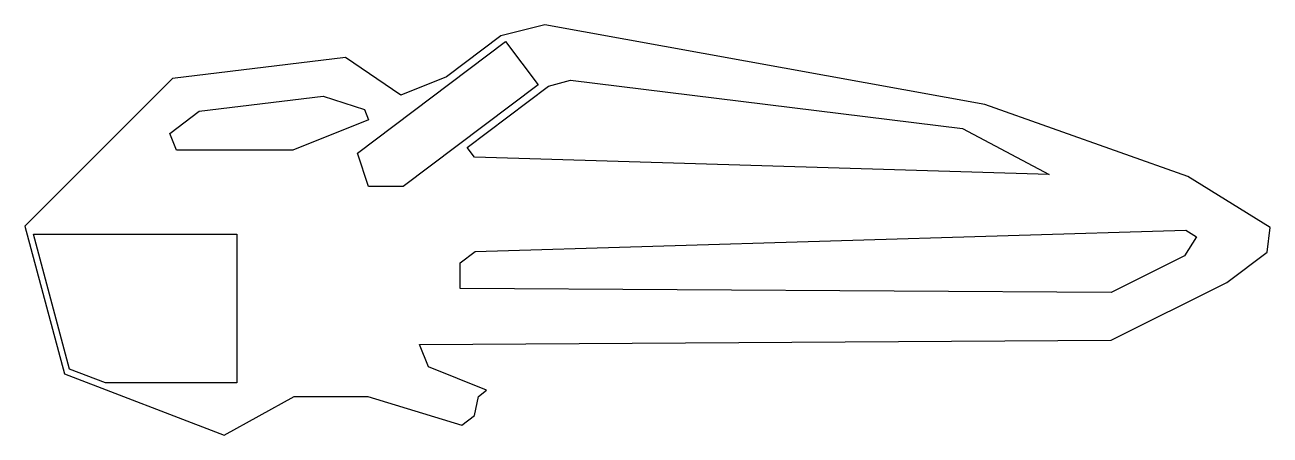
# Model space of a CAD drawing. Header units: inches. Extents: x -49.9 to 0.8, y 1 to 17.7.
import ezdxf

# ---------------------------------------------------------------- set-up
doc = ezdxf.new("R2010")
doc.units = ezdxf.units.IN
doc.header["$MEASUREMENT"] = 0

msp = doc.modelspace()

# ---------------------------------------------------------------- linework, layer by layer
for points in [[(-48.291, 3.526), (-41.791, 1.031), (-38.949, 2.606), (-35.949, 2.606), (-32.124, 1.437), (-31.604, 1.828), (-31.449, 2.606), (-31.117, 2.856), (-33.479, 3.811), (-33.843, 4.711), (-5.701, 4.885), (-0.994, 7.236), (0.638, 8.466), (0.76, 9.466), (-2.58, 11.553), (-10.845, 14.469), (-28.745, 17.711), (-30.531, 17.266), (-32.743, 15.599), (-34.601, 14.859), (-36.851, 16.391), (-43.899, 15.526), (-49.899, 9.526)], [(-29.02, 15.278), (-34.515, 11.137), (-35.921, 11.137), (-36.374, 12.491), (-30.344, 17.035)], [(-8.222, 11.627), (-31.608, 12.33), (-31.909, 12.73), (-28.6, 15.223), (-27.705, 15.463), (-11.751, 13.504)], [(-35.917, 13.849), (-39.005, 12.618), (-43.732, 12.618), (-44.003, 13.297), (-42.805, 14.199), (-37.758, 14.819), (-36.083, 14.267)], [(-46.622, 3.153), (-48.083, 3.714), (-49.554, 9.205), (-41.274, 9.205), (-41.274, 3.153)], [(-31.587, 8.493), (-2.673, 9.363), (-2.24, 9.092), (-2.724, 8.317), (-5.701, 6.83), (-32.193, 6.993), (-32.193, 8.037)]]:
    msp.add_lwpolyline(points, close=True)

doc.saveas('drawing.dxf')
